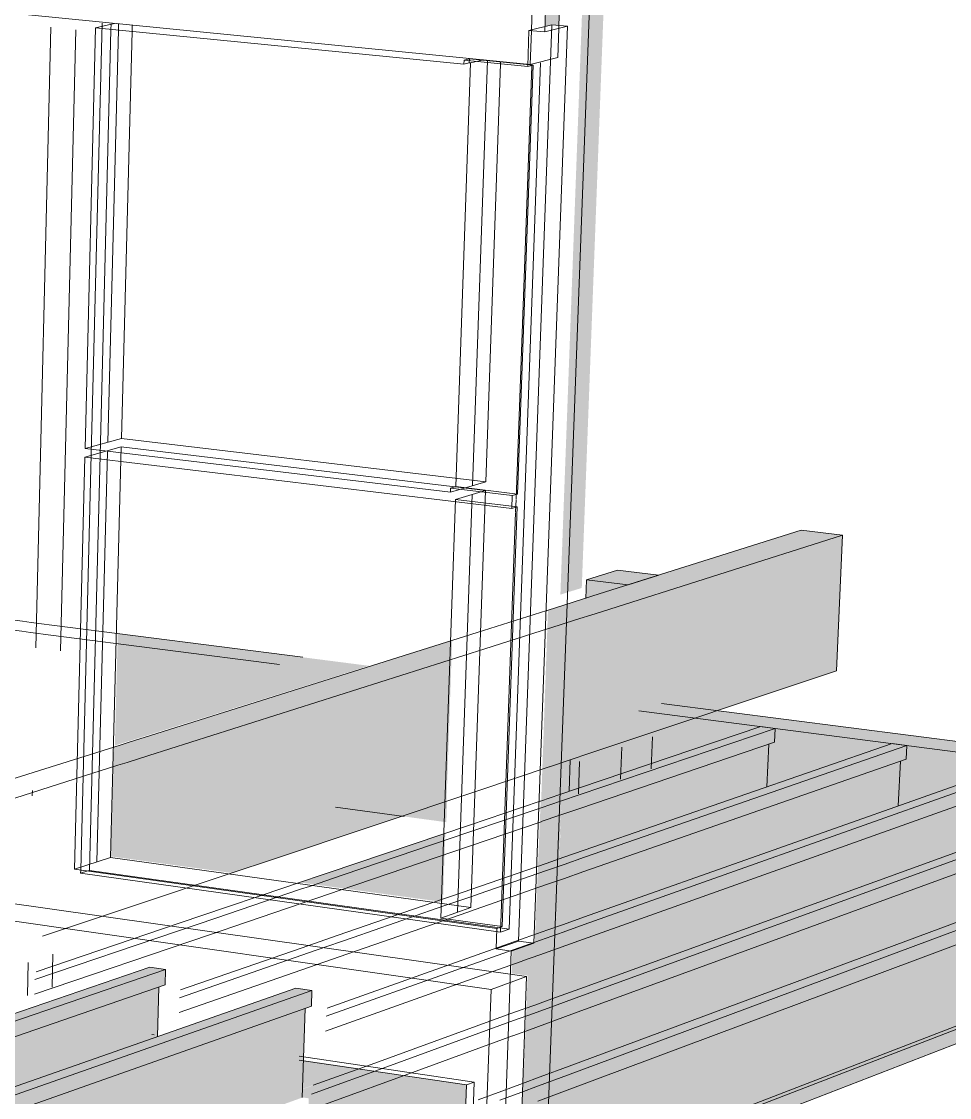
# Model space of a CAD drawing. Header units: inches. Extents: x -8026 to -8021, y -2777 to 2751.
# Drawn here: x -8024.239 to -8024.1535, y -2776.6266 to -2776.5275 of the extents above; entities that cross this region are included whole.
import ezdxf

# ---------------------------------------------------------------- set-up
doc = ezdxf.new("R2010")
doc.units = ezdxf.units.IN
doc.header["$MEASUREMENT"] = 0
for name, color, linetype, lineweight in [('I-WALL', 2, 'Continuous', 13), ('S-BEAM', 12, 'Continuous', 9), ('S-BEAM-2', 53, 'Continuous', 9), ('S-BEAM-4', 133, 'Continuous', 9), ('S-COLS', 52, 'Continuous', 9), ('S-COLS-1', 22, 'Continuous', 9), ('S-FSTN', 2, 'Continuous', 9)]:
    doc.layers.add(name, color=color, linetype=linetype, lineweight=lineweight)
doc.layers.add('I-WALL-1', color=2, linetype='Continuous', lineweight=13, transparency=0.4)

msp = doc.modelspace()

# ---------------------------------------------------------------- hatches: boundary and pattern name
at = {"layer": 'I-WALL-1'}
h = msp.add_hatch(color=256, dxfattribs=at)
h.paths.add_polyline_path([(-8024.193854, -2776.646548), (-8024.189848, -2776.644951), (-8024.189479, -2776.635172), (-8024.193493, -2776.636721), (-8024.193824, -2776.645748)], flags=0)
h.paths.add_polyline_path([(-8024.189352, -2776.580275), (-8024.187383, -2776.579657), (-8024.18426, -2776.496934), (-8024.188082, -2776.489129), (-8024.189018, -2776.514653), (-8024.187725, -2776.514769), (-8024.188082, -2776.525657), (-8024.187321, -2776.525729), (-8024.189247, -2776.577469)], flags=0)
h = msp.add_hatch(color=256, dxfattribs=at)
h.paths.add_polyline_path([(-8024.19112, -2776.599229), (-8024.189176, -2776.598575), (-8024.188539, -2776.581081), (-8024.190494, -2776.581698), (-8024.191059, -2776.597598)], flags=0)
h.paths.add_polyline_path([(-8024.190775, -2776.527966), (-8024.190135, -2776.52781), (-8024.189488, -2776.527869), (-8024.189093, -2776.517099), (-8024.190373, -2776.516983), (-8024.190769, -2776.527812)], flags=0)
msp.add_hatch(color=256, dxfattribs=at).paths.add_polyline_path([(-8024.194738, -2776.637792), (-8024.190754, -2776.636251), (-8024.189219, -2776.598623), (-8024.191166, -2776.599281), (-8024.191707, -2776.612262), (-8024.193773, -2776.612998), (-8024.19385, -2776.615141), (-8024.192364, -2776.615348), (-8024.192989, -2776.630599), (-8024.194496, -2776.631169), (-8024.194712, -2776.637095)], flags=0)
at = {"layer": 'S-BEAM-2'}
h = msp.add_hatch(color=256, dxfattribs=at)
h.paths.add_polyline_path([(-8024.115424, -2776.599582), (-8024.113453, -2776.598841), (-8024.174878, -2776.590951), (-8024.17696, -2776.591647), (-8024.117513, -2776.599313)], flags=0)
h.paths.add_polyline_path([(-8024.209098, -2776.587503), (-8024.206962, -2776.58683), (-8024.230109, -2776.583856), (-8024.230136, -2776.58479), (-8024.221979, -2776.585842)], flags=0)
h.paths.add_polyline_path([(-8024.293541, -2776.576614), (-8024.294239, -2776.575619), (-8024.31175, -2776.573369), (-8024.311754, -2776.574265), (-8024.300391, -2776.575731)], flags=0)
h = msp.add_hatch(color=256, dxfattribs=at)
h.paths.add_polyline_path([(-8024.116171, -2776.612565), (-8024.115424, -2776.599582), (-8024.120127, -2776.598976), (-8024.120199, -2776.600265), (-8024.120759, -2776.600473), (-8024.12117, -2776.607799), (-8024.120627, -2776.607872), (-8024.120727, -2776.609165), (-8024.126067, -2776.611224), (-8024.117507, -2776.612384)], flags=0)
h.paths.add_polyline_path([(-8024.133577, -2776.603261), (-8024.121512, -2776.598797), (-8024.132724, -2776.597351), (-8024.132792, -2776.598633), (-8024.133344, -2776.598833), (-8024.133404, -2776.59997)], flags=0)
h.paths.add_polyline_path([(-8024.14598, -2776.601466), (-8024.134092, -2776.597175), (-8024.145164, -2776.595747), (-8024.145227, -2776.597021), (-8024.145771, -2776.597214), (-8024.145906, -2776.599962)], flags=0)
h.paths.add_polyline_path([(-8024.199854, -2776.601227), (-8024.199785, -2776.599236), (-8024.20406, -2776.600657), (-8024.200153, -2776.601186)], flags=0)
h.paths.add_polyline_path([(-8024.15823, -2776.599701), (-8024.146515, -2776.595573), (-8024.157449, -2776.594163), (-8024.157507, -2776.59543), (-8024.158043, -2776.595615), (-8024.158196, -2776.598949)], flags=0)
h.paths.add_polyline_path([(-8024.189176, -2776.598575), (-8024.188547, -2776.598364), (-8024.188454, -2776.595469), (-8024.189067, -2776.595673), (-8024.189157, -2776.598064)], flags=0)
h.paths.add_polyline_path([(-8024.17033, -2776.597965), (-8024.158783, -2776.593991), (-8024.169581, -2776.592599), (-8024.169635, -2776.593858), (-8024.170163, -2776.594037), (-8024.170278, -2776.596722)], flags=0)
h.paths.add_polyline_path([(-8024.18097, -2776.595816), (-8024.170899, -2776.592429), (-8024.17696, -2776.591647), (-8024.180856, -2776.592943), (-8024.180912, -2776.59434)], flags=0)
h.paths.add_polyline_path([(-8024.230382, -2776.594169), (-8024.209098, -2776.587503), (-8024.230136, -2776.58479)], flags=0)
h.paths.add_polyline_path([(-8024.284224, -2776.589796), (-8024.293541, -2776.576614), (-8024.311754, -2776.574265), (-8024.311706, -2776.575158), (-8024.308677, -2776.57555), (-8024.308726, -2776.585648), (-8024.308865, -2776.585687), (-8024.311706, -2776.585357), (-8024.311798, -2776.585382), (-8024.311776, -2776.586063), (-8024.291675, -2776.588786)], flags=0)
h.paths.add_polyline_path([(-8024.318182, -2776.585195), (-8024.318158, -2776.574641), (-8024.331007, -2776.577977), (-8024.331, -2776.583459), (-8024.318541, -2776.585147)], flags=0)
h = msp.add_hatch(color=256, dxfattribs=at)
h.paths.add_polyline_path([(-8024.267583, -2776.607891), (-8024.264183, -2776.606811), (-8024.268279, -2776.606225), (-8024.271687, -2776.6073), (-8024.267813, -2776.607858)], flags=0)
h.paths.add_polyline_path([(-8024.230517, -2776.59612), (-8024.199382, -2776.586232), (-8024.199313, -2776.584479), (-8024.230463, -2776.594301), (-8024.230467, -2776.594436)], flags=0)
h.paths.add_polyline_path([(-8024.188613, -2776.582812), (-8024.163374, -2776.574797), (-8024.167172, -2776.574344), (-8024.188539, -2776.581081)], flags=0)
h = msp.add_hatch(color=256, dxfattribs=at)
h.paths.add_polyline_path([(-8024.265672, -2776.614702), (-8024.263189, -2776.613892), (-8024.263914, -2776.612838), (-8024.263811, -2776.606864), (-8024.264183, -2776.606811), (-8024.267583, -2776.607891), (-8024.267609, -2776.609531), (-8024.265878, -2776.608978), (-8024.265026, -2776.609099), (-8024.265049, -2776.610502), (-8024.265605, -2776.610681), (-8024.26566, -2776.613944)], flags=0)
h.paths.add_polyline_path([(-8024.219595, -2776.605901), (-8024.199834, -2776.599294), (-8024.199382, -2776.586232), (-8024.230517, -2776.59612), (-8024.230733, -2776.60438), (-8024.222026, -2776.605569)], flags=0)
h.paths.add_polyline_path([(-8024.189095, -2776.595704), (-8024.163926, -2776.58729), (-8024.163374, -2776.574797), (-8024.188613, -2776.582812), (-8024.189045, -2776.594366)], flags=0)
at = {"layer": 'S-BEAM-4'}
h = msp.add_hatch(color=256, dxfattribs=at)
h.paths.add_polyline_path([(-8024.211965, -2776.606964), (-8024.199974, -2776.6029), (-8024.199949, -2776.60225), (-8024.213328, -2776.606774), (-8024.212139, -2776.60694)], flags=0)
h.paths.add_polyline_path([(-8024.189246, -2776.599264), (-8024.169581, -2776.592599), (-8024.170899, -2776.592429), (-8024.189219, -2776.598623)], flags=0)
h = msp.add_hatch(color=256, dxfattribs=at)
h.paths.add_polyline_path([(-8024.209216, -2776.607339), (-8024.200019, -2776.604207), (-8024.199974, -2776.6029), (-8024.211965, -2776.606964), (-8024.210208, -2776.607204)], flags=0)
h.paths.add_polyline_path([(-8024.189294, -2776.600554), (-8024.169635, -2776.593858), (-8024.169581, -2776.592599), (-8024.189246, -2776.599264), (-8024.189276, -2776.600087)], flags=0)
h = msp.add_hatch(color=256, dxfattribs=at)
h.paths.add_polyline_path([(-8024.200768, -2776.608491), (-8024.200159, -2776.60828), (-8024.200018, -2776.604205), (-8024.209215, -2776.607338), (-8024.200811, -2776.608485)], flags=0)
h.paths.add_polyline_path([(-8024.189443, -2776.604575), (-8024.17033, -2776.597965), (-8024.170163, -2776.594037), (-8024.189293, -2776.600552), (-8024.189373, -2776.602701)], flags=0)
h = msp.add_hatch(color=256, dxfattribs=at)
h.paths.add_polyline_path([(-8024.200196, -2776.608604), (-8024.200242, -2776.60833), (-8024.200794, -2776.608521), (-8024.200243, -2776.608598)], flags=0)
h.paths.add_polyline_path([(-8024.1895, -2776.605276), (-8024.157449, -2776.594163), (-8024.158783, -2776.593991), (-8024.189471, -2776.604605)], flags=0)
for points in [[(-8024.189549, -2776.606594), (-8024.157507, -2776.59543), (-8024.157449, -2776.594163), (-8024.1895, -2776.605276), (-8024.189531, -2776.606111)], [(-8024.189766, -2776.611575), (-8024.145164, -2776.595747), (-8024.146515, -2776.595573), (-8024.189736, -2776.610872)], [(-8024.189707, -2776.610842), (-8024.15823, -2776.599701), (-8024.158043, -2776.595615), (-8024.189548, -2776.606593), (-8024.189581, -2776.607475)], [(-8024.189816, -2776.612923), (-8024.145227, -2776.597021), (-8024.145164, -2776.595747), (-8024.189766, -2776.611575), (-8024.189801, -2776.612525)], [(-8024.190754, -2776.636251), (-8024.120699, -2776.609154), (-8024.120627, -2776.607872), (-8024.190702, -2776.634849)], [(-8024.190702, -2776.634849), (-8024.120728, -2776.607858), (-8024.12117, -2776.607799), (-8024.190688, -2776.634534), (-8024.190697, -2776.634741)], [(-8024.332483, -2776.651395), (-8024.22571, -2776.614783), (-8024.227173, -2776.614571), (-8024.332484, -2776.650589)], [(-8024.33248, -2776.653001), (-8024.225749, -2776.616213), (-8024.22571, -2776.614783), (-8024.332483, -2776.651395), (-8024.332481, -2776.652416)], [(-8024.332472, -2776.658096), (-8024.226457, -2776.620957), (-8024.226332, -2776.616413), (-8024.33248, -2776.652999)], [(-8024.332469, -2776.658968), (-8024.212231, -2776.616731), (-8024.213714, -2776.616516), (-8024.33247, -2776.658122)], [(-8024.332466, -2776.660609), (-8024.212276, -2776.61817), (-8024.212231, -2776.616731), (-8024.332469, -2776.658968), (-8024.332467, -2776.660003)], [(-8024.332451, -2776.669706), (-8024.238333, -2776.635525), (-8024.238119, -2776.635525), (-8024.238061, -2776.633133), (-8024.233427, -2776.631463), (-8024.228757, -2776.63217), (-8024.228757, -2776.632261), (-8024.213123, -2776.626579), (-8024.212868, -2776.618378), (-8024.332466, -2776.660608), (-8024.332457, -2776.666451)]]:
    msp.add_hatch(color=256, dxfattribs=at).paths.add_polyline_path(points, flags=0)
h = msp.add_hatch(color=256, dxfattribs=at)
h.paths.add_polyline_path([(-8024.213111, -2776.626566), (-8024.20644, -2776.624142), (-8024.207896, -2776.623926), (-8024.213085, -2776.625807), (-8024.213111, -2776.626566)], flags=0)
h.paths.add_polyline_path([(-8024.190045, -2776.618183), (-8024.132724, -2776.597351), (-8024.134092, -2776.597175), (-8024.190014, -2776.617445)], flags=0)
h = msp.add_hatch(color=256, dxfattribs=at)
h.paths.add_polyline_path([(-8024.212563, -2776.627766), (-8024.203721, -2776.624536), (-8024.20644, -2776.624142), (-8024.213111, -2776.626566), (-8024.212528, -2776.626651), (-8024.212547, -2776.627232)], flags=0)
h.paths.add_polyline_path([(-8024.190096, -2776.619561), (-8024.132792, -2776.598633), (-8024.132724, -2776.597351), (-8024.190045, -2776.618183), (-8024.190077, -2776.619041)], flags=0)
h = msp.add_hatch(color=256, dxfattribs=at)
h.paths.add_polyline_path([(-8024.213058, -2776.625778), (-8024.207868, -2776.623897), (-8024.212976, -2776.623155), (-8024.213045, -2776.625366)], flags=0)
h.paths.add_polyline_path([(-8024.189983, -2776.617414), (-8024.14598, -2776.601466), (-8024.145771, -2776.597214), (-8024.189815, -2776.612921), (-8024.189856, -2776.614035)], flags=0)
h = msp.add_hatch(color=256, dxfattribs=at)
h.paths.add_polyline_path([(-8024.208308, -2776.631014), (-8024.198024, -2776.627195), (-8024.197959, -2776.625371), (-8024.203719, -2776.624535), (-8024.212562, -2776.627764), (-8024.212572, -2776.628082), (-8024.217033, -2776.629713), (-8024.208355, -2776.631007)], flags=0)
h.paths.add_polyline_path([(-8024.190273, -2776.624316), (-8024.133577, -2776.603261), (-8024.133344, -2776.598833), (-8024.190095, -2776.619559), (-8024.190134, -2776.620594)], flags=0)
h = msp.add_hatch(color=256, dxfattribs=at)
h.paths.add_polyline_path([(-8024.206845, -2776.631269), (-8024.198086, -2776.628007), (-8024.198054, -2776.627224), (-8024.208337, -2776.631043), (-8024.206893, -2776.631262)], flags=0)
h.paths.add_polyline_path([(-8024.190338, -2776.625122), (-8024.120127, -2776.598976), (-8024.121512, -2776.598797), (-8024.190305, -2776.624346)], flags=0)
h = msp.add_hatch(color=256, dxfattribs=at)
h.paths.add_polyline_path([(-8024.204131, -2776.631674), (-8024.198136, -2776.62943), (-8024.198086, -2776.628007), (-8024.206845, -2776.631269), (-8024.204737, -2776.631583)], flags=0)
h.paths.add_polyline_path([(-8024.190391, -2776.626532), (-8024.120199, -2776.600265), (-8024.120127, -2776.598976), (-8024.190338, -2776.625122), (-8024.19037, -2776.625992)], flags=0)
h = msp.add_hatch(color=256, dxfattribs=at)
h.paths.add_polyline_path([(-8024.190688, -2776.634534), (-8024.12117, -2776.607799), (-8024.120759, -2776.600473), (-8024.190389, -2776.62653), (-8024.190619, -2776.632679)], flags=0)
h.paths.add_polyline_path([(-8024.199747, -2776.632325), (-8024.199738, -2776.632078), (-8024.201459, -2776.631822), (-8024.201433, -2776.631069), (-8024.198149, -2776.629838), (-8024.198149, -2776.629434), (-8024.20413, -2776.631672), (-8024.200254, -2776.63225)], flags=0)
at = {"layer": 'S-COLS-1'}
msp.add_hatch(color=256, dxfattribs=at).paths.add_polyline_path([(-8024.18311, -2776.57937), (-8024.180283, -2776.578478), (-8024.184107, -2776.57801), (-8024.186944, -2776.578898)], flags=0)
h = msp.add_hatch(color=256, dxfattribs=at)
h.paths.add_polyline_path([(-8024.187274, -2776.686407), (-8024.185237, -2776.634047), (-8024.189088, -2776.635532), (-8024.190988, -2776.685744), (-8024.190675, -2776.6858)], flags=0)
h.paths.add_polyline_path([(-8024.18767, -2776.598074), (-8024.183787, -2776.596768), (-8024.183675, -2776.593885), (-8024.18756, -2776.595177), (-8024.187652, -2776.597608)], flags=0)
h.paths.add_polyline_path([(-8024.187008, -2776.58059), (-8024.18311, -2776.57937), (-8024.186944, -2776.578898)], flags=0)
h = msp.add_hatch(color=256, dxfattribs=at)
h.paths.add_polyline_path([(-8024.187274, -2776.686407), (-8024.184512, -2776.685125), (-8024.182444, -2776.632966), (-8024.185237, -2776.634047), (-8024.187251, -2776.685801)], flags=0)
h.paths.add_polyline_path([(-8024.183787, -2776.596768), (-8024.18097, -2776.595816), (-8024.180856, -2776.592943), (-8024.183675, -2776.593885), (-8024.183693, -2776.594345)], flags=0)
at = {"layer": 'S-FSTN'}
msp.add_hatch(color=256, dxfattribs=at).paths.add_polyline_path([(-8024.188548, -2776.598364), (-8024.187663, -2776.598067), (-8024.187554, -2776.59517), (-8024.188438, -2776.595464), (-8024.188519, -2776.5976)], flags=0)

# ---------------------------------------------------------------- linework, layer by layer
at = {"layer": 'I-WALL'}
for p, q in [((-8024.190798, -2776.528467), (-8024.189464, -2776.491745)), ((-8024.185669, -2776.499451), (-8024.191148, -2776.645961)), ((-8024.233131, -2776.566826), (-8024.232153, -2776.52808)), ((-8024.231544, -2776.527645), (-8024.232553, -2776.567344)), ((-8024.230426, -2776.527679), (-8024.232153, -2776.52808)), ((-8024.232153, -2776.52808), (-8024.198239, -2776.531438)), ((-8024.230739, -2776.528301), (-8024.231742, -2776.567436)), ((-8024.230062, -2776.528286), (-8024.231042, -2776.566241)), ((-8024.230724, -2776.527727), (-8024.230739, -2776.528285)), ((-8024.230048, -2776.527718), (-8024.230062, -2776.528262)), ((-8024.2288, -2776.528371), (-8024.228786, -2776.527841)), ((-8024.190136, -2776.527811), (-8024.193214, -2776.612166)), ((-8024.190136, -2776.527811), (-8024.192243, -2776.528327)), ((-8024.188693, -2776.527951), (-8024.191806, -2776.612364)), ((-8024.190798, -2776.528467), (-8024.188693, -2776.527951)), ((-8024.188693, -2776.527951), (-8024.190136, -2776.527811)), ((-8024.229781, -2776.565888), (-8024.228801, -2776.528409)), ((-8024.192362, -2776.531637), (-8024.192243, -2776.528327)), ((-8024.192243, -2776.528327), (-8024.190798, -2776.528467)), ((-8024.198239, -2776.531438), (-8024.198226, -2776.531058)), ((-8024.19773, -2776.530935), (-8024.198226, -2776.531058)), ((-8024.198226, -2776.531058), (-8024.192362, -2776.531637)), ((-8024.19773, -2776.530935), (-8024.197743, -2776.531316)), ((-8024.191868, -2776.531514), (-8024.19773, -2776.530935)), ((-8024.197633, -2776.531327), (-8024.196446, -2776.531034)), ((-8024.197446, -2776.570245), (-8024.196078, -2776.531093)), ((-8024.194859, -2776.531383), (-8024.194853, -2776.531213)), ((-8024.197633, -2776.531327), (-8024.198979, -2776.570333)), ((-8024.197743, -2776.531316), (-8024.198239, -2776.531438)), ((-8024.197743, -2776.531316), (-8024.197633, -2776.531327)), ((-8024.196216, -2776.569879), (-8024.19486, -2776.531413)), ((-8024.194077, -2776.611085), (-8024.191186, -2776.531302)), ((-8024.191993, -2776.53162), (-8024.193428, -2776.571465)), ((-8024.193292, -2776.571011), (-8024.191868, -2776.531514)), ((-8024.192362, -2776.531637), (-8024.191868, -2776.531514)), ((-8024.191988, -2776.531502), (-8024.191991, -2776.531583)), ((-8024.229781, -2776.565888), (-8024.233131, -2776.566826)), ((-8024.196216, -2776.569879), (-8024.229781, -2776.565888)), ((-8024.229801, -2776.566678), (-8024.233151, -2776.56762)), ((-8024.199484, -2776.570851), (-8024.233131, -2776.566826)), ((-8024.230789, -2776.604466), (-8024.229801, -2776.566678)), ((-8024.196244, -2776.570683), (-8024.229801, -2776.566678)), ((-8024.234109, -2776.605555), (-8024.233151, -2776.56762)), ((-8024.232553, -2776.567358), (-8024.233525, -2776.60563)), ((-8024.233151, -2776.56762), (-8024.193824, -2776.572341)), ((-8024.231743, -2776.56747), (-8024.232722, -2776.605667)), ((-8024.231064, -2776.567117), (-8024.232039, -2776.604876)), ((-8024.199484, -2776.570851), (-8024.196216, -2776.569879)), ((-8024.199471, -2776.570479), (-8024.199484, -2776.570851)), ((-8024.198979, -2776.570333), (-8024.199471, -2776.570479)), ((-8024.193782, -2776.571158), (-8024.199471, -2776.570479)), ((-8024.19902, -2776.571512), (-8024.196244, -2776.570683)), ((-8024.193292, -2776.571011), (-8024.198979, -2776.570333)), ((-8024.197598, -2776.609094), (-8024.196244, -2776.570683)), ((-8024.19902, -2776.571512), (-8024.20035, -2776.610052)), ((-8024.193335, -2776.572193), (-8024.19902, -2776.571512)), ((-8024.198817, -2776.609518), (-8024.197474, -2776.57105)), ((-8024.193824, -2776.572341), (-8024.193782, -2776.571158)), ((-8024.193782, -2776.571158), (-8024.193292, -2776.571011)), ((-8024.19343, -2776.571518), (-8024.193471, -2776.572645)), ((-8024.193472, -2776.572699), (-8024.194865, -2776.611363)), ((-8024.194728, -2776.610839), (-8024.193335, -2776.572193)), ((-8024.193335, -2776.572193), (-8024.193824, -2776.572341)), ((-8024.230789, -2776.604466), (-8024.234109, -2776.605555)), ((-8024.197598, -2776.609094), (-8024.230789, -2776.604466)), ((-8024.268203, -2776.604662), (-8024.19246, -2776.615444)), ((-8024.195213, -2776.61101), (-8024.234109, -2776.605555)), ((-8024.271419, -2776.605784), (-8024.195741, -2776.616621)), ((-8024.233525, -2776.605634), (-8024.233533, -2776.605933)), ((-8024.232873, -2776.605716), (-8024.233533, -2776.605933)), ((-8024.233533, -2776.605933), (-8024.194865, -2776.611363)), ((-8024.232722, -2776.605667), (-8024.232854, -2776.60571)), ((-8024.232722, -2776.605667), (-8024.194077, -2776.611085)), ((-8024.20035, -2776.610052), (-8024.197598, -2776.609094)), ((-8024.194728, -2776.610839), (-8024.20035, -2776.610052)), ((-8024.195281, -2776.612898), (-8024.195213, -2776.61101)), ((-8024.195213, -2776.61101), (-8024.194728, -2776.610839)), ((-8024.194863, -2776.611362), (-8024.194077, -2776.611085)), ((-8024.193214, -2776.612166), (-8024.195281, -2776.612898)), ((-8024.191806, -2776.612364), (-8024.193871, -2776.613097)), ((-8024.193214, -2776.612166), (-8024.191806, -2776.612364)), ((-8024.193871, -2776.613097), (-8024.195281, -2776.612898)), ((-8024.195122, -2776.647548), (-8024.193871, -2776.613097)), ((-8024.19246, -2776.615444), (-8024.195741, -2776.616621)), ((-8024.193017, -2776.630625), (-8024.19246, -2776.615444)), ((-8024.195741, -2776.616621), (-8024.196288, -2776.631862)), ((-8024.226764, -2776.620793), (-8024.226987, -2776.62076)), ((-8024.213408, -2776.623139), (-8024.198006, -2776.625418)), ((-8024.19728, -2776.625149), (-8024.213407, -2776.622766)), ((-8024.19728, -2776.625149), (-8024.198006, -2776.625418)), ((-8024.197464, -2776.630329), (-8024.19728, -2776.625149)), ((-8024.198006, -2776.625418), (-8024.198163, -2776.629851))]:
    msp.add_line(p, q, dxfattribs=at)
at = {"layer": 'S-BEAM'}
for p, q in [((-8024.347701, -2776.51611), (-8024.192135, -2776.531465)), ((-8024.189489, -2776.527878), (-8024.189093, -2776.517099)), ((-8024.191639, -2776.517687), (-8024.192021, -2776.52828)), ((-8024.192021, -2776.52828), (-8024.192023, -2776.528354)), ((-8024.189597, -2776.530833), (-8024.189498, -2776.528149)), ((-8024.189498, -2776.528149), (-8024.189489, -2776.527878)), ((-8024.192023, -2776.528354), (-8024.192135, -2776.531465)), ((-8024.192135, -2776.531465), (-8024.189597, -2776.530833)), ((-8024.167172, -2776.574344), (-8024.186358, -2776.580394)), ((-8024.186142, -2776.582028), (-8024.163374, -2776.574797)), ((-8024.167172, -2776.574344), (-8024.163374, -2776.574797)), ((-8024.163374, -2776.574797), (-8024.163926, -2776.58729)), ((-8024.238874, -2776.582731), (-8024.272526, -2776.578408)), ((-8024.272673, -2776.579305), (-8024.238958, -2776.583652)), ((-8024.186358, -2776.580394), (-8024.188164, -2776.580963)), ((-8024.190604, -2776.581732), (-8024.19642, -2776.583566)), ((-8024.188164, -2776.580963), (-8024.190573, -2776.581723)), ((-8024.23808, -2776.582833), (-8024.238874, -2776.582731)), ((-8024.190334, -2776.583359), (-8024.187965, -2776.582607)), ((-8024.187965, -2776.582607), (-8024.186142, -2776.582028)), ((-8024.238958, -2776.583652), (-8024.238162, -2776.583755)), ((-8024.238162, -2776.583755), (-8024.236275, -2776.583998)), ((-8024.236196, -2776.583075), (-8024.23808, -2776.582833)), ((-8024.213062, -2776.586046), (-8024.236196, -2776.583075)), ((-8024.19642, -2776.583566), (-8024.227086, -2776.593236)), ((-8024.196297, -2776.585253), (-8024.190363, -2776.583368)), ((-8024.236275, -2776.583998), (-8024.215224, -2776.586713)), ((-8024.227263, -2776.595086), (-8024.196297, -2776.585253)), ((-8024.163926, -2776.58729), (-8024.18664, -2776.594883)), ((-8024.113453, -2776.598841), (-8024.180029, -2776.590289)), ((-8024.182134, -2776.59098), (-8024.115424, -2776.599582)), ((-8024.187582, -2776.598069), (-8024.170899, -2776.592429)), ((-8024.169581, -2776.592599), (-8024.187518, -2776.598678)), ((-8024.170899, -2776.592429), (-8024.169581, -2776.592599)), ((-8024.169581, -2776.592599), (-8024.169635, -2776.593858)), ((-8024.227086, -2776.593236), (-8024.229066, -2776.59386)), ((-8024.229905, -2776.594125), (-8024.263914, -2776.604848)), ((-8024.229066, -2776.59386), (-8024.229905, -2776.594125)), ((-8024.187568, -2776.599966), (-8024.169635, -2776.593858)), ((-8024.18716, -2776.603805), (-8024.158783, -2776.593991)), ((-8024.157449, -2776.594163), (-8024.187138, -2776.604457)), ((-8024.170163, -2776.594038), (-8024.170331, -2776.597969)), ((-8024.158783, -2776.593991), (-8024.157449, -2776.594163)), ((-8024.157449, -2776.594163), (-8024.157507, -2776.59543)), ((-8024.229262, -2776.595722), (-8024.227263, -2776.595086)), ((-8024.188458, -2776.595491), (-8024.190357, -2776.596126)), ((-8024.18664, -2776.594883), (-8024.188458, -2776.595491)), ((-8024.187188, -2776.605771), (-8024.157507, -2776.59543)), ((-8024.187138, -2776.609952), (-8024.146515, -2776.595573)), ((-8024.158043, -2776.595616), (-8024.15823, -2776.599705)), ((-8024.259828, -2776.605428), (-8024.23011, -2776.595991)), ((-8024.23011, -2776.595991), (-8024.229262, -2776.595722)), ((-8024.190373, -2776.596131), (-8024.196768, -2776.598269)), ((-8024.145164, -2776.595747), (-8024.187162, -2776.610651)), ((-8024.132724, -2776.597351), (-8024.187654, -2776.617314)), ((-8024.187575, -2776.616561), (-8024.134092, -2776.597175)), ((-8024.187214, -2776.611995), (-8024.145227, -2776.597021)), ((-8024.196768, -2776.598269), (-8024.216138, -2776.604745)), ((-8024.1894, -2776.598684), (-8024.187582, -2776.598069)), ((-8024.187707, -2776.618688), (-8024.132792, -2776.598633)), ((-8024.19771, -2776.601494), (-8024.191207, -2776.599295)), ((-8024.191194, -2776.599291), (-8024.1894, -2776.598684)), ((-8024.189342, -2776.599296), (-8024.191119, -2776.599898)), ((-8024.187518, -2776.598678), (-8024.189342, -2776.599296)), ((-8024.120127, -2776.598976), (-8024.188685, -2776.624507)), ((-8024.188543, -2776.623692), (-8024.121512, -2776.598797)), ((-8024.210063, -2776.599844), (-8024.205772, -2776.600425)), ((-8024.205772, -2776.600425), (-8024.203735, -2776.600701)), ((-8024.191131, -2776.599902), (-8024.197679, -2776.602122)), ((-8024.19112, -2776.601176), (-8024.189391, -2776.600587)), ((-8024.189391, -2776.600587), (-8024.187568, -2776.599966)), ((-8024.188739, -2776.625914), (-8024.120199, -2776.600265)), ((-8024.210728, -2776.605895), (-8024.19771, -2776.601494)), ((-8024.197726, -2776.603426), (-8024.191131, -2776.60118)), ((-8024.197679, -2776.602122), (-8024.209366, -2776.606083)), ((-8024.206657, -2776.606468), (-8024.197726, -2776.603426)), ((-8024.190661, -2776.605016), (-8024.189034, -2776.604453)), ((-8024.189034, -2776.604453), (-8024.18716, -2776.603805)), ((-8024.187138, -2776.604457), (-8024.189017, -2776.605109)), ((-8024.216138, -2776.604745), (-8024.219294, -2776.6058)), ((-8024.197599, -2776.607416), (-8024.190667, -2776.605018)), ((-8024.189017, -2776.605109), (-8024.190625, -2776.605666)), ((-8024.22013, -2776.60608), (-8024.228108, -2776.608747)), ((-8024.219312, -2776.605806), (-8024.22013, -2776.60608)), ((-8024.213838, -2776.606946), (-8024.210728, -2776.605895)), ((-8024.209366, -2776.606083), (-8024.212472, -2776.607136)), ((-8024.209736, -2776.607516), (-8024.206657, -2776.606468)), ((-8024.190631, -2776.605668), (-8024.196821, -2776.607815)), ((-8024.190625, -2776.606969), (-8024.189068, -2776.606426)), ((-8024.189068, -2776.606426), (-8024.187188, -2776.605771)), ((-8024.222455, -2776.60986), (-8024.214639, -2776.607217)), ((-8024.213273, -2776.607407), (-8024.221081, -2776.610054)), ((-8024.214639, -2776.607217), (-8024.213838, -2776.606946)), ((-8024.212472, -2776.607136), (-8024.213273, -2776.607407)), ((-8024.210529, -2776.607786), (-8024.209736, -2776.607516)), ((-8024.198201, -2776.607624), (-8024.197599, -2776.607416)), ((-8024.197193, -2776.609257), (-8024.19063, -2776.606971)), ((-8024.218265, -2776.610422), (-8024.210529, -2776.607786)), ((-8024.201282, -2776.608689), (-8024.198201, -2776.607624)), ((-8024.197612, -2776.608089), (-8024.199898, -2776.608881)), ((-8024.196821, -2776.607815), (-8024.197612, -2776.608089)), ((-8024.189057, -2776.634216), (-8024.120627, -2776.607872)), ((-8024.189, -2776.633885), (-8024.12117, -2776.607799)), ((-8024.228108, -2776.608747), (-8024.231627, -2776.609923)), ((-8024.209818, -2776.611642), (-8024.202075, -2776.608964)), ((-8024.200691, -2776.609156), (-8024.208426, -2776.611838)), ((-8024.205642, -2776.612201), (-8024.197978, -2776.609531)), ((-8024.202038, -2776.608951), (-8024.201282, -2776.608689)), ((-8024.199898, -2776.608881), (-8024.200691, -2776.609156)), ((-8024.197978, -2776.609531), (-8024.197193, -2776.609257)), ((-8024.189111, -2776.635615), (-8024.120699, -2776.609154)), ((-8024.231627, -2776.609923), (-8024.237036, -2776.611732)), ((-8024.225902, -2776.611025), (-8024.222455, -2776.60986)), ((-8024.221081, -2776.610054), (-8024.224525, -2776.611221)), ((-8024.221677, -2776.611584), (-8024.218265, -2776.610422)), ((-8024.189059, -2776.610632), (-8024.187138, -2776.609952)), ((-8024.224525, -2776.611221), (-8024.237738, -2776.615699)), ((-8024.237633, -2776.614992), (-8024.225902, -2776.611025)), ((-8024.192591, -2776.611882), (-8024.190511, -2776.611146)), ((-8024.189103, -2776.61134), (-8024.19118, -2776.612077)), ((-8024.190503, -2776.611143), (-8024.189072, -2776.610637)), ((-8024.187162, -2776.610651), (-8024.189103, -2776.61134)), ((-8024.237772, -2776.617066), (-8024.221677, -2776.611584)), ((-8024.213234, -2776.612823), (-8024.209818, -2776.611642)), ((-8024.208426, -2776.611838), (-8024.211838, -2776.613021)), ((-8024.209021, -2776.613379), (-8024.205642, -2776.612201)), ((-8024.197013, -2776.613447), (-8024.192591, -2776.611882)), ((-8024.19118, -2776.612077), (-8024.195601, -2776.613646)), ((-8024.191231, -2776.613427), (-8024.187214, -2776.611995)), ((-8024.224472, -2776.618762), (-8024.209021, -2776.613379)), ((-8024.211838, -2776.613021), (-8024.224433, -2776.617388)), ((-8024.224324, -2776.616659), (-8024.213234, -2776.612823)), ((-8024.200395, -2776.614645), (-8024.197013, -2776.613447)), ((-8024.19285, -2776.614004), (-8024.191231, -2776.613427)), ((-8024.195601, -2776.613646), (-8024.19898, -2776.614845)), ((-8024.196197, -2776.615198), (-8024.192878, -2776.614014)), ((-8024.22571, -2776.614783), (-8024.327286, -2776.649613)), ((-8024.327175, -2776.648773), (-8024.227173, -2776.614571)), ((-8024.227173, -2776.614571), (-8024.22571, -2776.614783)), ((-8024.22571, -2776.614783), (-8024.225749, -2776.616213)), ((-8024.210981, -2776.620471), (-8024.196197, -2776.615198)), ((-8024.19898, -2776.614845), (-8024.210937, -2776.619088)), ((-8024.210824, -2776.618336), (-8024.200395, -2776.614645)), ((-8024.327288, -2776.651211), (-8024.225749, -2776.616213)), ((-8024.226332, -2776.616414), (-8024.226457, -2776.620963)), ((-8024.212231, -2776.616731), (-8024.328624, -2776.657618)), ((-8024.328448, -2776.656713), (-8024.213714, -2776.616516)), ((-8024.213714, -2776.616516), (-8024.212231, -2776.616731)), ((-8024.212231, -2776.616731), (-8024.212276, -2776.61817)), ((-8024.187654, -2776.617314), (-8024.190236, -2776.618253)), ((-8024.190148, -2776.617493), (-8024.187575, -2776.616561)), ((-8024.328625, -2776.659253), (-8024.212276, -2776.61817)), ((-8024.212868, -2776.61838), (-8024.213123, -2776.626579)), ((-8024.193564, -2776.618732), (-8024.191718, -2776.618062)), ((-8024.190236, -2776.618253), (-8024.191813, -2776.618825)), ((-8024.191718, -2776.618062), (-8024.190148, -2776.617493)), ((-8024.206449, -2776.623402), (-8024.193564, -2776.618732)), ((-8024.191813, -2776.618825), (-8024.193666, -2776.619499)), ((-8024.190289, -2776.619631), (-8024.187707, -2776.618688)), ((-8024.193666, -2776.619499), (-8024.204994, -2776.623616)), ((-8024.193718, -2776.620883), (-8024.191864, -2776.620206)), ((-8024.191864, -2776.620206), (-8024.190289, -2776.619631)), ((-8024.20206, -2776.62393), (-8024.193761, -2776.620899)), ((-8024.212104, -2776.625452), (-8024.206449, -2776.623402)), ((-8024.204994, -2776.623616), (-8024.212279, -2776.626264)), ((-8024.211673, -2776.627441), (-8024.20206, -2776.62393)), ((-8024.191212, -2776.624683), (-8024.188543, -2776.623692)), ((-8024.194756, -2776.625999), (-8024.19284, -2776.625288)), ((-8024.19284, -2776.625288), (-8024.191212, -2776.624683)), ((-8024.188685, -2776.624507), (-8024.191364, -2776.625504)), ((-8024.196924, -2776.626804), (-8024.194756, -2776.625999)), ((-8024.193, -2776.626113), (-8024.194924, -2776.62683)), ((-8024.191364, -2776.625504), (-8024.193, -2776.626113)), ((-8024.191417, -2776.626916), (-8024.188739, -2776.625914))]:
    msp.add_line(p, q, dxfattribs=at)
at = {"layer": 'S-COLS'}
for p, q in [((-8024.237662, -2776.585166), (-8024.236282, -2776.528015)), ((-8024.235396, -2776.58544), (-8024.23398, -2776.528263)), ((-8024.186944, -2776.578898), (-8024.184107, -2776.57801)), ((-8024.184107, -2776.57801), (-8024.180283, -2776.578478)), ((-8024.180283, -2776.578478), (-8024.18311, -2776.57937)), ((-8024.18701, -2776.580645), (-8024.186944, -2776.578898)), ((-8024.18311, -2776.57937), (-8024.186944, -2776.578898)), ((-8024.18099, -2776.596303), (-8024.180873, -2776.593361)), ((-8024.183806, -2776.597259), (-8024.183692, -2776.594306)), ((-8024.18769, -2776.598603), (-8024.187577, -2776.59564)), ((-8024.237991, -2776.598786), (-8024.237979, -2776.598315)), ((-8024.236162, -2776.616402), (-8024.236087, -2776.613375)), ((-8024.238435, -2776.617181), (-8024.238362, -2776.614147))]:
    msp.add_line(p, q, dxfattribs=at)
at = {"layer": 'S-FSTN'}
msp.add_line((-8024.188439, -2776.595471), (-8024.188548, -2776.598371), dxfattribs=at)

doc.saveas('drawing.dxf')
